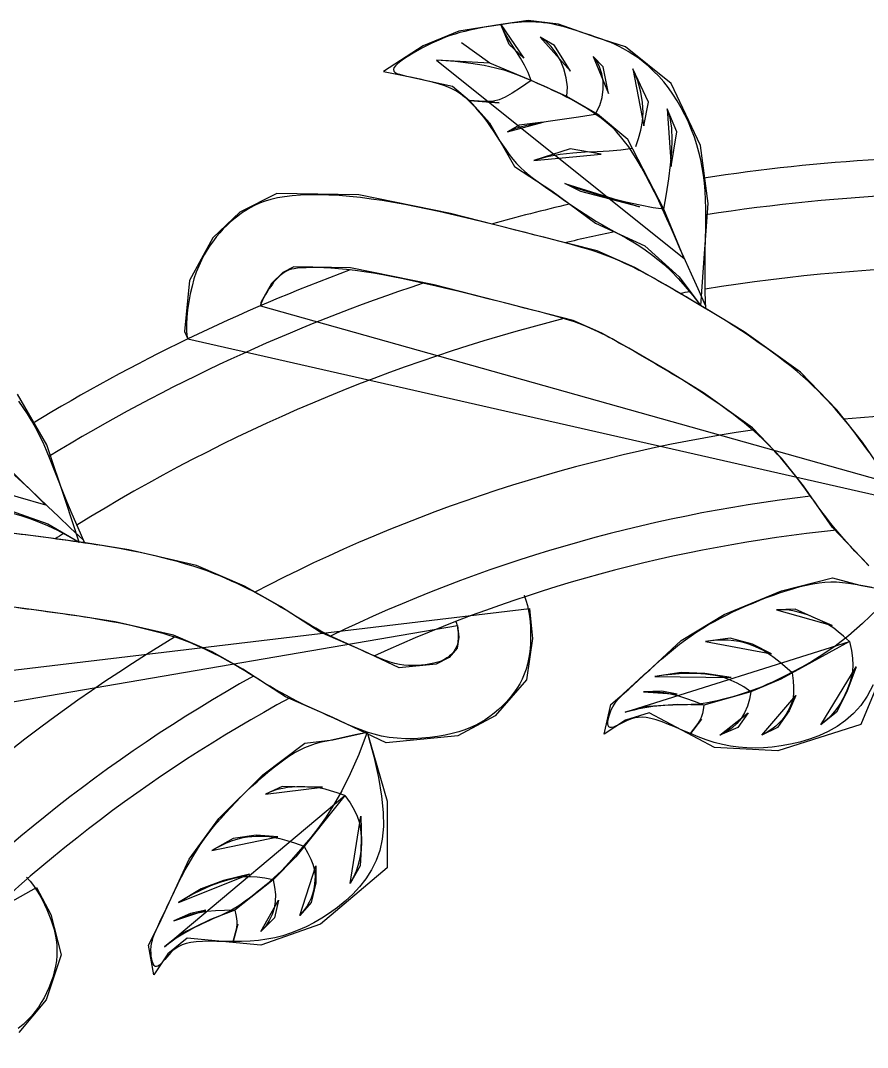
# Model space of a CAD drawing. Header units: metres. Extents: x -2293 to -1333, y 0 to 2180.
# Drawn here: x -1870 to -1819.1, y 1733.1 to 1794.8 of the extents above; entities that cross this region are included whole.
import ezdxf

# ---------------------------------------------------------------- set-up
doc = ezdxf.new("R2010")
doc.units = ezdxf.units.M
doc.layers.add('3', color=3, linetype='Continuous')

msp = doc.modelspace()

# ---------------------------------------------------------------- linework, layer by layer
at = {"layer": '3'}
for points in [[(-1828.86, 1777.5), (-1828.86, 1777.5), (-1828.89, 1778.49), (-1828.9, 1779.4), (-1828.9, 1780.23), (-1828.89, 1780.99), (-1828.88, 1781.69), (-1828.86, 1782.34), (-1828.85, 1782.94), (-1828.85, 1783.51), (-1828.87, 1784.05), (-1828.89, 1784.56), (-1828.93, 1785.06), (-1828.99, 1785.53), (-1829.07, 1785.99), (-1829.16, 1786.45), (-1829.27, 1786.9), (-1829.4, 1787.35), (-1829.54, 1787.8), (-1829.71, 1788.25), (-1829.9, 1788.7), (-1830.11, 1789.14), (-1830.33, 1789.57), (-1830.57, 1789.99), (-1830.83, 1790.39), (-1831.1, 1790.77), (-1831.39, 1791.13), (-1831.69, 1791.46), (-1832, 1791.77), (-1832.31, 1792.06), (-1832.63, 1792.32), (-1832.93, 1792.56), (-1833.24, 1792.77), (-1833.52, 1792.96), (-1833.8, 1793.12), (-1834.06, 1793.26), (-1834.31, 1793.38), (-1834.56, 1793.49), (-1834.8, 1793.58), (-1835.04, 1793.67), (-1835.28, 1793.76), (-1835.53, 1793.84), (-1835.79, 1793.93), (-1836.05, 1794.01), (-1836.31, 1794.1), (-1836.58, 1794.19), (-1836.85, 1794.28), (-1837.12, 1794.36), (-1837.38, 1794.43), (-1837.64, 1794.5), (-1837.9, 1794.56), (-1838.14, 1794.61), (-1838.38, 1794.65), (-1838.62, 1794.68), (-1838.85, 1794.71), (-1839.07, 1794.72), (-1839.29, 1794.73), (-1839.51, 1794.73), (-1839.73, 1794.73), (-1839.94, 1794.72), (-1840.15, 1794.7), (-1840.37, 1794.68), (-1840.6, 1794.65), (-1840.83, 1794.62), (-1841.07, 1794.58), (-1841.33, 1794.54), (-1841.59, 1794.5), (-1841.87, 1794.45), (-1842.16, 1794.41), (-1842.45, 1794.35), (-1842.75, 1794.3), (-1843.05, 1794.23), (-1843.35, 1794.16), (-1843.64, 1794.09), (-1843.93, 1794), (-1844.22, 1793.91), (-1844.5, 1793.81), (-1844.77, 1793.7), (-1845.05, 1793.58), (-1845.33, 1793.46), (-1845.6, 1793.32), (-1845.88, 1793.18), (-1846.17, 1793.02), (-1846.45, 1792.86), (-1846.71, 1792.69), (-1846.96, 1792.53), (-1847.18, 1792.37), (-1847.37, 1792.22), (-1847.51, 1792.08), (-1847.6, 1791.96), (-1847.63, 1791.86), (-1847.61, 1791.77), (-1847.54, 1791.7), (-1847.42, 1791.63), (-1847.26, 1791.58), (-1847.07, 1791.52), (-1846.85, 1791.47), (-1846.6, 1791.42), (-1846.33, 1791.36), (-1846.05, 1791.3), (-1845.75, 1791.23), (-1845.46, 1791.16), (-1845.17, 1791.08), (-1844.88, 1791), (-1844.62, 1790.92), (-1844.37, 1790.83), (-1844.15, 1790.73), (-1843.95, 1790.63), (-1843.77, 1790.53), (-1843.61, 1790.42), (-1843.46, 1790.3), (-1843.31, 1790.18), (-1843.17, 1790.05), (-1843.04, 1789.92), (-1842.9, 1789.78), (-1842.75, 1789.62), (-1842.61, 1789.46), (-1842.46, 1789.29), (-1842.3, 1789.1), (-1842.14, 1788.9), (-1841.98, 1788.68), (-1841.81, 1788.44), (-1841.64, 1788.19), (-1841.46, 1787.91), (-1841.28, 1787.63), (-1841.08, 1787.34), (-1840.88, 1787.06), (-1840.68, 1786.77), (-1840.46, 1786.49), (-1840.23, 1786.23), (-1839.99, 1785.98), (-1839.74, 1785.75), (-1839.48, 1785.53), (-1839.21, 1785.32), (-1838.93, 1785.12), (-1838.64, 1784.91), (-1838.35, 1784.71), (-1838.05, 1784.5), (-1837.74, 1784.28), (-1837.43, 1784.06), (-1837.11, 1783.84), (-1836.78, 1783.61), (-1836.45, 1783.39), (-1836.11, 1783.17), (-1835.77, 1782.95), (-1835.43, 1782.74), (-1835.07, 1782.53), (-1834.72, 1782.34), (-1834.36, 1782.14), (-1833.99, 1781.94), (-1833.62, 1781.73), (-1833.25, 1781.52), (-1832.88, 1781.29), (-1832.5, 1781.04), (-1832.12, 1780.76), (-1831.74, 1780.46), (-1831.34, 1780.13), (-1830.94, 1779.75), (-1830.52, 1779.32), (-1830.09, 1778.84), (-1829.63, 1778.3), (-1829.16, 1777.68), (-1828.97, 1780.26), (-1828.71, 1783.82), (-1829.18, 1787.31), (-1830.93, 1791.02), (-1833.69, 1793.23), (-1835.44, 1793.8), (-1837.72, 1794.59), (-1839.54, 1794.81), (-1841.17, 1794.57), (-1843.71, 1794.17), (-1845.84, 1793.29), (-1848.23, 1791.75), (-1846.82, 1791.47), (-1844.08, 1790.87), (-1843.07, 1790), (-1841.86, 1788.66), (-1840.35, 1786.04), (-1838.12, 1784.58), (-1835.48, 1782.64), (-1832.53, 1781.27), (-1830.46, 1779.42), (-1829.16, 1777.68)], [(-1839.35, 1791.21), (-1839.35, 1791.21), (-1839.54, 1791.69), (-1839.75, 1792.13), (-1839.99, 1792.54), (-1840.24, 1792.94), (-1840.5, 1793.33), (-1840.74, 1793.72), (-1840.97, 1794.13), (-1841.17, 1794.57), (-1839.79, 1792.54), (-1840.68, 1793.37), (-1841.17, 1794.57)], [(-1841.83, 1792.24), (-1843.54, 1793.48)], [(-1837.22, 1790.25), (-1837.22, 1790.25), (-1837.18, 1790.82), (-1837.25, 1791.37), (-1837.39, 1791.91), (-1837.6, 1792.41), (-1837.86, 1792.86), (-1838.16, 1793.26), (-1838.48, 1793.58), (-1838.81, 1793.82), (-1836.98, 1791.76), (-1837.95, 1793.31), (-1838.81, 1793.82)], [(-1835.46, 1789.25), (-1835.46, 1789.25), (-1835.22, 1789.71), (-1835.08, 1790.19), (-1835.02, 1790.68), (-1835.03, 1791.16), (-1835.11, 1791.61), (-1835.24, 1792.02), (-1835.41, 1792.37), (-1835.62, 1792.65), (-1834.7, 1790.43), (-1835.03, 1792.03), (-1835.62, 1792.65)], [(-1828.87, 1777.69), (-1828.87, 1777.69), (-1829.32, 1778.69), (-1829.72, 1779.58), (-1830.07, 1780.37), (-1830.39, 1781.08), (-1830.67, 1781.73), (-1830.94, 1782.33), (-1831.19, 1782.89), (-1831.44, 1783.43), (-1831.69, 1783.97), (-1831.95, 1784.5), (-1832.21, 1785.01), (-1832.47, 1785.51), (-1832.73, 1785.98), (-1832.98, 1786.43), (-1833.24, 1786.84), (-1833.49, 1787.22), (-1833.74, 1787.55), (-1833.98, 1787.85), (-1834.22, 1788.12), (-1834.45, 1788.36), (-1834.69, 1788.57), (-1834.92, 1788.76), (-1835.15, 1788.94), (-1835.38, 1789.11), (-1835.61, 1789.27), (-1835.84, 1789.42), (-1836.07, 1789.56), (-1836.3, 1789.71), (-1836.54, 1789.84), (-1836.78, 1789.98), (-1837.02, 1790.11), (-1837.27, 1790.23), (-1837.52, 1790.36), (-1837.78, 1790.49), (-1838.05, 1790.61), (-1838.32, 1790.74), (-1838.62, 1790.88), (-1838.93, 1791.01), (-1839.26, 1791.16), (-1839.62, 1791.31), (-1840, 1791.47), (-1840.42, 1791.63), (-1840.92, 1791.8), (-1841.49, 1791.95), (-1842.17, 1792.1), (-1842.98, 1792.23), (-1843.93, 1792.34), (-1845.05, 1792.42), (-1830.16, 1780.52), (-1831.38, 1783.47), (-1833.55, 1787.66), (-1835.37, 1789.18), (-1837.22, 1790.25), (-1839.35, 1791.21), (-1841.83, 1792.24), (-1845.05, 1792.42)], [(-1833.06, 1787.25), (-1833.06, 1787.25), (-1832.9, 1787.73), (-1832.76, 1788.22), (-1832.67, 1788.74), (-1832.63, 1789.29), (-1832.66, 1789.88), (-1832.76, 1790.51), (-1832.95, 1791.18), (-1833.25, 1791.9), (-1832.59, 1788.49), (-1832.31, 1789.91), (-1833.25, 1791.9)], [(-1839.35, 1791.21), (-1839.35, 1791.21), (-1839.99, 1790.77), (-1840.5, 1790.44), (-1840.91, 1790.2), (-1841.27, 1790.05), (-1841.62, 1789.97), (-1842.01, 1789.94), (-1842.48, 1789.96), (-1843.07, 1790), (-1841.28, 1789.87), (-1843.07, 1790)], [(-1831.38, 1783.47), (-1831.38, 1783.47), (-1831.22, 1784.41), (-1831.08, 1785.31), (-1830.97, 1786.15), (-1830.89, 1786.94), (-1830.87, 1787.67), (-1830.9, 1788.34), (-1831, 1788.96), (-1831.18, 1789.51), (-1830.93, 1786.04), (-1830.6, 1788.13), (-1831.18, 1789.51)], [(-1835.37, 1789.18), (-1835.37, 1789.18), (-1836.51, 1789.01), (-1837.49, 1788.87), (-1838.33, 1788.74), (-1839.04, 1788.62), (-1839.62, 1788.51), (-1840.1, 1788.39), (-1840.48, 1788.27), (-1840.78, 1788.13), (-1838.63, 1788.7), (-1840.08, 1788.53), (-1840.78, 1788.13)], [(-1833.27, 1787.12), (-1833.27, 1787.12), (-1833.97, 1787.02), (-1834.67, 1786.97), (-1835.39, 1786.93), (-1836.11, 1786.9), (-1836.85, 1786.85), (-1837.61, 1786.76), (-1838.39, 1786.62), (-1839.2, 1786.4), (-1835.14, 1786.79), (-1837, 1787.1), (-1839.2, 1786.4)], [(-1831.38, 1783.47), (-1831.38, 1783.47), (-1832.02, 1783.56), (-1832.8, 1783.71), (-1833.66, 1783.9), (-1834.55, 1784.12), (-1835.41, 1784.36), (-1836.2, 1784.6), (-1836.86, 1784.82), (-1837.33, 1785.02), (-1832.85, 1783.62), (-1836.37, 1784.55), (-1837.33, 1785.02)], [(-1817.83, 1767.14), (-1819.44, 1769.49), (-1820.98, 1771.43), (-1823.17, 1773.69), (-1826.56, 1776.12), (-1828.83, 1777.49), (-1831.28, 1778.93), (-1833.12, 1779.98), (-1835.38, 1780.97), (-1838.79, 1781.84), (-1844.2, 1783.21), (-1849.72, 1784.35), (-1854.64, 1784.43), (-1856.86, 1783.29), (-1858.48, 1781.75), (-1859.9, 1779.2), (-1860.2, 1776.13), (-1859.99, 1775.69)], [(-1819.03, 1768.88), (-1819.23, 1769.15), (-1819.43, 1769.42), (-1819.63, 1769.69), (-1819.82, 1769.95), (-1820.02, 1770.2), (-1820.22, 1770.46), (-1820.43, 1770.71), (-1820.64, 1770.97), (-1820.86, 1771.22), (-1821.09, 1771.48), (-1821.33, 1771.75), (-1821.58, 1772.02), (-1821.84, 1772.29), (-1822.11, 1772.57), (-1822.4, 1772.85), (-1822.71, 1773.14), (-1823.03, 1773.43), (-1823.37, 1773.72), (-1823.73, 1774.02), (-1824.1, 1774.31), (-1824.48, 1774.6), (-1824.87, 1774.89), (-1825.25, 1775.17), (-1825.64, 1775.44), (-1826.01, 1775.7), (-1826.38, 1775.95), (-1826.72, 1776.17), (-1827.05, 1776.39), (-1827.37, 1776.59), (-1827.68, 1776.79), (-1827.98, 1776.97), (-1828.27, 1777.15), (-1828.57, 1777.33), (-1828.86, 1777.5), (-1829.16, 1777.68), (-1829.45, 1777.86), (-1829.75, 1778.03), (-1830.04, 1778.21), (-1830.34, 1778.38), (-1830.62, 1778.54), (-1830.9, 1778.71), (-1831.18, 1778.87), (-1831.44, 1779.02), (-1831.7, 1779.16), (-1831.95, 1779.31), (-1832.2, 1779.45), (-1832.44, 1779.58), (-1832.69, 1779.71), (-1832.94, 1779.84), (-1833.19, 1779.97), (-1833.45, 1780.1), (-1833.72, 1780.22), (-1834, 1780.35), (-1834.29, 1780.47), (-1834.59, 1780.59), (-1834.9, 1780.72), (-1835.23, 1780.83), (-1835.57, 1780.95), (-1835.94, 1781.07), (-1836.32, 1781.18), (-1836.73, 1781.3), (-1837.15, 1781.41), (-1837.61, 1781.53), (-1838.08, 1781.66), (-1838.59, 1781.79), (-1839.13, 1781.92), (-1839.69, 1782.07), (-1840.29, 1782.22), (-1840.9, 1782.37), (-1841.54, 1782.53), (-1842.2, 1782.69), (-1842.86, 1782.86), (-1843.54, 1783.02), (-1844.22, 1783.18), (-1844.9, 1783.33), (-1845.59, 1783.48), (-1846.27, 1783.62), (-1846.95, 1783.76), (-1847.63, 1783.88), (-1848.3, 1783.99), (-1848.97, 1784.09), (-1849.62, 1784.18), (-1850.27, 1784.24), (-1850.9, 1784.3), (-1851.52, 1784.33), (-1852.11, 1784.35), (-1852.68, 1784.34), (-1853.22, 1784.33), (-1853.72, 1784.29), (-1854.19, 1784.23), (-1854.61, 1784.16), (-1855, 1784.06), (-1855.35, 1783.95), (-1855.68, 1783.83), (-1855.98, 1783.69), (-1856.25, 1783.55), (-1856.51, 1783.39), (-1856.76, 1783.23), (-1856.99, 1783.06), (-1857.22, 1782.88), (-1857.44, 1782.69), (-1857.65, 1782.49), (-1857.86, 1782.29), (-1858.06, 1782.06), (-1858.26, 1781.83), (-1858.45, 1781.58), (-1858.64, 1781.32), (-1858.82, 1781.04), (-1859, 1780.74), (-1859.17, 1780.41), (-1859.33, 1780.06), (-1859.48, 1779.69), (-1859.62, 1779.29), (-1859.74, 1778.86), (-1859.85, 1778.4), (-1859.94, 1777.92), (-1860.01, 1777.44), (-1860.06, 1776.99), (-1860.08, 1776.57), (-1860.08, 1776.2), (-1860.05, 1775.9), (-1859.99, 1775.69), (-1810.06, 1764.35)], [(-1819.1, 1762.12), (-1821.25, 1764.35), (-1822.98, 1766.87), (-1824.3, 1768.53), (-1826.05, 1770.35), (-1828.99, 1772.44), (-1831.08, 1773.72), (-1833.48, 1775.12), (-1835.1, 1776.04), (-1836.82, 1776.8), (-1839.88, 1777.58), (-1845.19, 1778.93), (-1850.21, 1779.96), (-1853.61, 1780.02), (-1854.29, 1779.67), (-1854.97, 1779.02), (-1855.61, 1777.87), (-1855.63, 1777.68)], [(-1819.06, 1762.05), (-1819.34, 1762.35), (-1819.62, 1762.65), (-1819.89, 1762.94), (-1820.16, 1763.23), (-1820.42, 1763.52), (-1820.68, 1763.81), (-1820.93, 1764.1), (-1821.18, 1764.4), (-1821.42, 1764.7), (-1821.65, 1765), (-1821.88, 1765.3), (-1822.1, 1765.6), (-1822.31, 1765.89), (-1822.52, 1766.18), (-1822.72, 1766.46), (-1822.91, 1766.73), (-1823.1, 1766.98), (-1823.28, 1767.23), (-1823.46, 1767.46), (-1823.64, 1767.69), (-1823.82, 1767.91), (-1824, 1768.12), (-1824.18, 1768.34), (-1824.37, 1768.56), (-1824.57, 1768.77), (-1824.77, 1769), (-1824.98, 1769.22), (-1825.21, 1769.45), (-1825.45, 1769.68), (-1825.7, 1769.91), (-1825.96, 1770.15), (-1826.25, 1770.39), (-1826.55, 1770.64), (-1826.87, 1770.89), (-1827.19, 1771.14), (-1827.53, 1771.38), (-1827.86, 1771.63), (-1828.2, 1771.86), (-1828.53, 1772.09), (-1828.85, 1772.31), (-1829.16, 1772.51), (-1829.45, 1772.7), (-1829.74, 1772.89), (-1830.02, 1773.07), (-1830.3, 1773.24), (-1830.58, 1773.4), (-1830.85, 1773.57), (-1831.13, 1773.74), (-1831.42, 1773.91), (-1831.7, 1774.07), (-1831.99, 1774.24), (-1832.27, 1774.41), (-1832.55, 1774.57), (-1832.83, 1774.73), (-1833.09, 1774.89), (-1833.35, 1775.04), (-1833.6, 1775.18), (-1833.83, 1775.32), (-1834.06, 1775.44), (-1834.28, 1775.57), (-1834.49, 1775.69), (-1834.7, 1775.8), (-1834.91, 1775.91), (-1835.12, 1776.02), (-1835.33, 1776.12), (-1835.54, 1776.22), (-1835.76, 1776.32), (-1835.99, 1776.42), (-1836.23, 1776.51), (-1836.49, 1776.61), (-1836.75, 1776.71), (-1837.04, 1776.8), (-1837.35, 1776.9), (-1837.68, 1777), (-1838.04, 1777.1), (-1838.42, 1777.2), (-1838.84, 1777.31), (-1839.28, 1777.42), (-1839.75, 1777.54), (-1840.25, 1777.67), (-1840.79, 1777.81), (-1841.36, 1777.95), (-1841.96, 1778.1), (-1842.57, 1778.26), (-1843.21, 1778.41), (-1843.85, 1778.57), (-1844.49, 1778.72), (-1845.14, 1778.87), (-1845.78, 1779.02), (-1846.42, 1779.16), (-1847.04, 1779.29), (-1847.66, 1779.42), (-1848.26, 1779.53), (-1848.84, 1779.63), (-1849.4, 1779.72), (-1849.94, 1779.8), (-1850.45, 1779.86), (-1850.94, 1779.9), (-1851.39, 1779.94), (-1851.82, 1779.96), (-1852.21, 1779.97), (-1852.56, 1779.97), (-1852.88, 1779.96), (-1853.15, 1779.95), (-1853.39, 1779.93), (-1853.59, 1779.9), (-1853.75, 1779.87), (-1853.89, 1779.83), (-1854.01, 1779.78), (-1854.11, 1779.73), (-1854.2, 1779.68), (-1854.29, 1779.62), (-1854.37, 1779.55), (-1854.46, 1779.48), (-1854.54, 1779.4), (-1854.63, 1779.32), (-1854.72, 1779.22), (-1854.82, 1779.11), (-1854.91, 1778.98), (-1855.01, 1778.84), (-1855.12, 1778.69), (-1855.22, 1778.52), (-1855.32, 1778.35), (-1855.42, 1778.18), (-1855.5, 1778.02), (-1855.56, 1777.88), (-1855.61, 1777.77), (-1855.63, 1777.68), (-1805.67, 1763.64)], [(-1870.45, 1765.19), (-1869.97, 1765.06), (-1869.48, 1764.9), (-1868.97, 1764.7), (-1868.42, 1764.47), (-1867.83, 1764.19), (-1867.2, 1763.86), (-1866.52, 1763.47), (-1867.33, 1765.92), (-1868.47, 1769.32), (-1870.23, 1772.36)], [(-1866.18, 1763.42), (-1866.18, 1763.42), (-1866.59, 1764.33), (-1866.95, 1765.16), (-1867.26, 1765.92), (-1867.55, 1766.63), (-1867.8, 1767.28), (-1868.04, 1767.89), (-1868.26, 1768.45), (-1868.48, 1768.98), (-1868.69, 1769.47), (-1868.92, 1769.93), (-1869.14, 1770.37), (-1869.38, 1770.79), (-1869.62, 1771.19), (-1869.88, 1771.57), (-1870.15, 1771.95)], [(-1886.85, 1771.01), (-1868.54, 1765.71), (-1870.8, 1767.97)], [(-1866.26, 1763.59), (-1866.26, 1763.59), (-1867.06, 1764.34), (-1867.77, 1765.01), (-1868.4, 1765.61), (-1868.96, 1766.15), (-1869.47, 1766.64), (-1869.95, 1767.09), (-1870.4, 1767.51)], [(-1871.01, 1765.5), (-1868.4, 1764.58), (-1866.52, 1763.47)], [(-1894.25, 1749.83), (-1843.78, 1758.47), (-1843.71, 1757.78), (-1843.81, 1757.11), (-1844.29, 1756.55), (-1845.06, 1756.15), (-1847.28, 1755.93), (-1849.46, 1756.95), (-1852.03, 1758.07), (-1854.42, 1759.62), (-1856.58, 1760.83), (-1859.47, 1762.08), (-1863.53, 1763.02), (-1866.15, 1763.43), (-1868.96, 1763.81), (-1871.07, 1764.08)], [(-1843.88, 1758.72), (-1843.88, 1758.72), (-1843.84, 1758.62), (-1843.82, 1758.51), (-1843.79, 1758.41), (-1843.78, 1758.29), (-1843.76, 1758.18), (-1843.75, 1758.06), (-1843.75, 1757.95), (-1843.75, 1757.84), (-1843.75, 1757.74), (-1843.75, 1757.64), (-1843.76, 1757.54), (-1843.77, 1757.45), (-1843.79, 1757.37), (-1843.81, 1757.28), (-1843.84, 1757.2), (-1843.88, 1757.13), (-1843.92, 1757.05), (-1843.96, 1756.98), (-1844.01, 1756.9), (-1844.07, 1756.83), (-1844.13, 1756.76), (-1844.19, 1756.7), (-1844.27, 1756.64), (-1844.34, 1756.57), (-1844.42, 1756.52), (-1844.51, 1756.46), (-1844.61, 1756.41), (-1844.71, 1756.35), (-1844.83, 1756.31), (-1844.97, 1756.26), (-1845.13, 1756.22), (-1845.3, 1756.18), (-1845.5, 1756.14), (-1845.72, 1756.11), (-1845.95, 1756.08), (-1846.2, 1756.07), (-1846.46, 1756.06), (-1846.73, 1756.07), (-1847, 1756.09), (-1847.27, 1756.13), (-1847.55, 1756.19), (-1847.82, 1756.27), (-1848.1, 1756.36), (-1848.38, 1756.47), (-1848.66, 1756.58), (-1848.94, 1756.7), (-1849.23, 1756.83), (-1849.52, 1756.97), (-1849.82, 1757.1), (-1850.13, 1757.24), (-1850.44, 1757.38), (-1850.75, 1757.52), (-1851.06, 1757.67), (-1851.37, 1757.82), (-1851.68, 1757.98), (-1852, 1758.14), (-1852.3, 1758.31), (-1852.61, 1758.49), (-1852.91, 1758.67), (-1853.21, 1758.85), (-1853.51, 1759.03), (-1853.8, 1759.21), (-1854.09, 1759.39), (-1854.38, 1759.56), (-1854.66, 1759.73), (-1854.94, 1759.9), (-1855.23, 1760.06), (-1855.51, 1760.22), (-1855.8, 1760.37), (-1856.09, 1760.53), (-1856.39, 1760.68), (-1856.7, 1760.84), (-1857.02, 1760.99), (-1857.36, 1761.14), (-1857.7, 1761.3), (-1858.06, 1761.45), (-1858.44, 1761.6), (-1858.83, 1761.75), (-1859.24, 1761.89), (-1859.66, 1762.03), (-1860.11, 1762.16), (-1860.56, 1762.29), (-1861.03, 1762.42), (-1861.49, 1762.54), (-1861.96, 1762.65), (-1862.42, 1762.75), (-1862.86, 1762.85), (-1863.29, 1762.93), (-1863.7, 1763.01), (-1864.09, 1763.09), (-1864.46, 1763.15), (-1864.82, 1763.21), (-1865.16, 1763.27), (-1865.51, 1763.32), (-1865.85, 1763.37), (-1866.18, 1763.42), (-1866.52, 1763.47), (-1866.87, 1763.52), (-1867.21, 1763.57), (-1867.55, 1763.62), (-1867.88, 1763.66), (-1868.21, 1763.71), (-1868.53, 1763.75), (-1868.85, 1763.79), (-1869.15, 1763.83), (-1869.44, 1763.87), (-1869.73, 1763.91), (-1870.01, 1763.94), (-1870.29, 1763.97)], [(-1818, 1756.23), (-1819.53, 1752.52), (-1824.53, 1750.94), (-1828.33, 1751.14), (-1832.26, 1753.23), (-1833.69, 1752.79), (-1834.96, 1751.95), (-1834.56, 1753.72), (-1833.49, 1754.65), (-1830.34, 1757.57), (-1827.76, 1759.13), (-1824.31, 1760.55), (-1821.24, 1761.34), (-1819.6, 1760.89), (-1817.53, 1760.52)], [(-1818.79, 1754.9), (-1819.15, 1754.23), (-1819.54, 1753.67), (-1819.98, 1753.19), (-1820.46, 1752.77), (-1820.97, 1752.41), (-1821.5, 1752.11), (-1822.06, 1751.85), (-1822.63, 1751.64), (-1823.2, 1751.47), (-1823.77, 1751.34), (-1824.33, 1751.24), (-1824.87, 1751.16), (-1825.39, 1751.12), (-1825.9, 1751.1), (-1826.4, 1751.12), (-1826.9, 1751.16), (-1827.38, 1751.23), (-1827.86, 1751.33), (-1828.35, 1751.45), (-1828.83, 1751.61), (-1829.31, 1751.79), (-1829.78, 1751.98), (-1830.24, 1752.17), (-1830.68, 1752.36), (-1831.1, 1752.53), (-1831.49, 1752.68), (-1831.84, 1752.81), (-1832.16, 1752.89), (-1832.44, 1752.94), (-1832.69, 1752.96), (-1832.92, 1752.95), (-1833.13, 1752.92), (-1833.32, 1752.86), (-1833.49, 1752.8), (-1833.66, 1752.72), (-1833.83, 1752.64), (-1833.99, 1752.56), (-1834.15, 1752.48), (-1834.29, 1752.42), (-1834.41, 1752.37), (-1834.52, 1752.34), (-1834.61, 1752.34), (-1834.68, 1752.38), (-1834.72, 1752.46), (-1834.74, 1752.57), (-1834.74, 1752.71), (-1834.71, 1752.87), (-1834.67, 1753.05), (-1834.61, 1753.23), (-1834.54, 1753.41), (-1834.45, 1753.58), (-1834.35, 1753.74), (-1834.24, 1753.9), (-1834.12, 1754.05), (-1833.97, 1754.21), (-1833.8, 1754.38), (-1833.61, 1754.56), (-1833.39, 1754.76), (-1833.15, 1754.98), (-1832.87, 1755.24), (-1832.56, 1755.52), (-1832.23, 1755.81), (-1831.89, 1756.12), (-1831.53, 1756.44), (-1831.16, 1756.75), (-1830.8, 1757.05), (-1830.44, 1757.34), (-1830.08, 1757.61), (-1829.73, 1757.86), (-1829.39, 1758.1), (-1829.04, 1758.32), (-1828.7, 1758.53), (-1828.34, 1758.72), (-1827.98, 1758.92), (-1827.61, 1759.1), (-1827.23, 1759.29), (-1826.84, 1759.47), (-1826.43, 1759.65), (-1826.02, 1759.82), (-1825.61, 1759.99), (-1825.2, 1760.15), (-1824.78, 1760.3), (-1824.37, 1760.45), (-1823.97, 1760.58), (-1823.57, 1760.7), (-1823.18, 1760.81), (-1822.8, 1760.9), (-1822.42, 1760.98), (-1822.05, 1761.04), (-1821.7, 1761.08), (-1821.35, 1761.1), (-1821, 1761.09), (-1820.65, 1761.06), (-1820.28, 1761.02), (-1819.87, 1760.95), (-1819.41, 1760.87), (-1818.87, 1760.77)], [(-1839.77, 1760.3), (-1839.77, 1760.3), (-1839.67, 1760), (-1839.58, 1759.68), (-1839.51, 1759.36), (-1839.46, 1759.03), (-1839.42, 1758.7), (-1839.4, 1758.37), (-1839.39, 1758.04), (-1839.39, 1757.72), (-1839.4, 1757.39), (-1839.42, 1757.07), (-1839.46, 1756.76), (-1839.51, 1756.45), (-1839.57, 1756.14), (-1839.66, 1755.84), (-1839.77, 1755.54), (-1839.89, 1755.25), (-1840.04, 1754.97), (-1840.22, 1754.68), (-1840.41, 1754.41), (-1840.62, 1754.15), (-1840.84, 1753.89), (-1841.08, 1753.65), (-1841.32, 1753.42), (-1841.58, 1753.2), (-1841.84, 1753), (-1842.11, 1752.81), (-1842.39, 1752.64), (-1842.69, 1752.48), (-1843.01, 1752.34), (-1843.35, 1752.21), (-1843.71, 1752.09), (-1844.11, 1751.98), (-1844.53, 1751.89), (-1844.98, 1751.8), (-1845.45, 1751.74), (-1845.93, 1751.7), (-1846.42, 1751.67), (-1846.91, 1751.67), (-1847.4, 1751.7), (-1847.88, 1751.75), (-1848.34, 1751.83), (-1848.79, 1751.94), (-1849.22, 1752.07), (-1849.64, 1752.22), (-1850.05, 1752.38), (-1850.44, 1752.55), (-1850.83, 1752.72), (-1851.21, 1752.9), (-1851.59, 1753.07), (-1851.96, 1753.24), (-1852.32, 1753.4), (-1852.68, 1753.57), (-1853.04, 1753.73), (-1853.39, 1753.9), (-1853.73, 1754.08), (-1854.07, 1754.26), (-1854.41, 1754.44), (-1854.74, 1754.63), (-1855.06, 1754.82), (-1855.38, 1755.01), (-1855.69, 1755.2), (-1855.99, 1755.39), (-1856.28, 1755.57), (-1856.57, 1755.74), (-1856.84, 1755.91), (-1857.1, 1756.06), (-1857.35, 1756.21), (-1857.6, 1756.35), (-1857.85, 1756.49), (-1858.1, 1756.62), (-1858.36, 1756.75), (-1858.61, 1756.87), (-1858.88, 1757), (-1859.15, 1757.13), (-1859.43, 1757.25), (-1859.73, 1757.38), (-1860.03, 1757.5), (-1860.36, 1757.62), (-1860.7, 1757.74), (-1861.05, 1757.85), (-1861.42, 1757.97), (-1861.81, 1758.08), (-1862.21, 1758.18), (-1862.61, 1758.28), (-1863.01, 1758.38), (-1863.41, 1758.47), (-1863.8, 1758.55), (-1864.18, 1758.63), (-1864.55, 1758.7), (-1864.89, 1758.76), (-1865.23, 1758.82), (-1865.56, 1758.88), (-1865.88, 1758.93), (-1866.2, 1758.98), (-1866.52, 1759.03), (-1866.84, 1759.07), (-1867.17, 1759.12), (-1867.5, 1759.17), (-1867.82, 1759.21), (-1868.15, 1759.26), (-1868.47, 1759.3), (-1868.79, 1759.35), (-1869.09, 1759.39), (-1869.39, 1759.43), (-1869.67, 1759.46), (-1869.94, 1759.5), (-1870.2, 1759.53)], [(-1890.98, 1753.34), (-1839.46, 1759.49), (-1839.28, 1757.68), (-1839.64, 1755.2), (-1841.51, 1753.04), (-1843.77, 1751.85), (-1848.06, 1751.43), (-1851.28, 1752.94), (-1854.12, 1754.19), (-1856.69, 1755.85), (-1858.53, 1756.88), (-1860.85, 1757.89), (-1864.36, 1758.7), (-1866.79, 1759.07), (-1869.54, 1759.45), (-1871.39, 1759.69)], [(-1818.51, 1759.48), (-1819.43, 1758.59), (-1820.29, 1757.85), (-1821.09, 1757.23), (-1821.82, 1756.72), (-1822.48, 1756.31), (-1823.08, 1755.97), (-1823.62, 1755.68), (-1824.08, 1755.44), (-1824.49, 1755.24), (-1824.85, 1755.07), (-1825.18, 1754.92), (-1825.47, 1754.79), (-1825.76, 1754.68), (-1826.03, 1754.58), (-1826.32, 1754.48), (-1826.61, 1754.38), (-1826.92, 1754.29), (-1827.23, 1754.19), (-1827.55, 1754.1), (-1827.87, 1754.02), (-1828.18, 1753.94), (-1828.48, 1753.88), (-1828.76, 1753.82), (-1829.02, 1753.78), (-1829.27, 1753.75), (-1829.51, 1753.73), (-1829.74, 1753.72), (-1829.96, 1753.71), (-1830.17, 1753.7), (-1830.39, 1753.7), (-1830.62, 1753.7), (-1830.84, 1753.69), (-1831.08, 1753.68), (-1831.32, 1753.66), (-1831.56, 1753.65), (-1831.8, 1753.62), (-1832.05, 1753.6), (-1832.29, 1753.56), (-1832.52, 1753.53), (-1832.75, 1753.48), (-1832.97, 1753.44), (-1833.17, 1753.39), (-1833.35, 1753.35), (-1833.5, 1753.31), (-1833.61, 1753.28), (-1833.69, 1753.26), (-1833.71, 1753.26), (-1820.23, 1757.51), (-1824.35, 1755.24), (-1826.15, 1754.49), (-1828.97, 1753.68), (-1830.54, 1753.73), (-1832.58, 1753.58), (-1833.71, 1753.26), (-1833.71, 1753.26)], [(-1820.23, 1757.51), (-1820.23, 1757.51), (-1820.59, 1757.84), (-1820.9, 1758.1), (-1821.17, 1758.31), (-1821.42, 1758.48), (-1821.63, 1758.61), (-1821.84, 1758.72), (-1822.04, 1758.81), (-1822.24, 1758.9), (-1822.46, 1759), (-1822.69, 1759.09), (-1822.94, 1759.18), (-1823.22, 1759.26), (-1823.52, 1759.34), (-1823.84, 1759.39), (-1824.2, 1759.42), (-1824.6, 1759.42), (-1821.26, 1758.48), (-1822.11, 1758.83), (-1823.49, 1759.46), (-1824.6, 1759.42)], [(-1823.66, 1755.62), (-1823.66, 1755.62), (-1824.1, 1756.01), (-1824.48, 1756.33), (-1824.82, 1756.59), (-1825.12, 1756.79), (-1825.39, 1756.96), (-1825.64, 1757.09), (-1825.87, 1757.19), (-1826.11, 1757.28), (-1826.34, 1757.37), (-1826.59, 1757.44), (-1826.87, 1757.51), (-1827.17, 1757.55), (-1827.51, 1757.58), (-1827.91, 1757.59), (-1828.35, 1757.56), (-1828.87, 1757.51), (-1824.91, 1756.76), (-1826.06, 1757.34), (-1827.4, 1757.7), (-1828.87, 1757.51)], [(-1820.23, 1757.51), (-1820.23, 1757.51), (-1820.1, 1756.97), (-1820.04, 1756.5), (-1820.02, 1756.09), (-1820.04, 1755.72), (-1820.1, 1755.39), (-1820.18, 1755.1), (-1820.28, 1754.82), (-1820.39, 1754.56), (-1820.51, 1754.31), (-1820.63, 1754.06), (-1820.76, 1753.81), (-1820.92, 1753.56), (-1821.12, 1753.31), (-1821.35, 1753.05), (-1821.62, 1752.78), (-1821.95, 1752.51), (-1819.81, 1755.99), (-1820.38, 1754.49), (-1821, 1753.26), (-1821.95, 1752.51)], [(-1826.15, 1754.49), (-1826.15, 1754.49), (-1826.57, 1754.78), (-1826.97, 1755), (-1827.34, 1755.17), (-1827.68, 1755.3), (-1828, 1755.4), (-1828.3, 1755.46), (-1828.59, 1755.51), (-1828.88, 1755.54), (-1829.16, 1755.56), (-1829.45, 1755.58), (-1829.76, 1755.59), (-1830.09, 1755.59), (-1830.46, 1755.57), (-1830.89, 1755.53), (-1831.37, 1755.48), (-1831.93, 1755.4), (-1827.34, 1755.34), (-1828.92, 1755.59), (-1830.34, 1755.64), (-1831.93, 1755.4)], [(-1823.66, 1755.62), (-1823.66, 1755.62), (-1823.6, 1755.15), (-1823.58, 1754.76), (-1823.58, 1754.43), (-1823.61, 1754.15), (-1823.66, 1753.91), (-1823.74, 1753.7), (-1823.82, 1753.51), (-1823.92, 1753.33), (-1824.03, 1753.14), (-1824.15, 1752.96), (-1824.29, 1752.78), (-1824.46, 1752.6), (-1824.65, 1752.42), (-1824.89, 1752.24), (-1825.16, 1752.06), (-1825.49, 1751.89), (-1823.45, 1754.27), (-1823.84, 1753.34), (-1824.55, 1752.35), (-1825.49, 1751.89)], [(-1828.97, 1753.68), (-1828.97, 1753.68), (-1829.54, 1753.9), (-1830.06, 1754.09), (-1830.53, 1754.24), (-1830.98, 1754.35), (-1831.39, 1754.42), (-1831.8, 1754.47), (-1832.2, 1754.49), (-1832.61, 1754.49), (-1830.58, 1754.34), (-1831.5, 1754.52), (-1832.61, 1754.49)], [(-1826.15, 1754.49), (-1826.15, 1754.49), (-1826.23, 1754.04), (-1826.36, 1753.62), (-1826.53, 1753.23), (-1826.74, 1752.89), (-1827, 1752.58), (-1827.3, 1752.31), (-1827.64, 1752.08), (-1828.02, 1751.89), (-1826.32, 1753.23), (-1826.94, 1752.34), (-1828.02, 1751.89)], [(-1828.97, 1753.68), (-1828.97, 1753.68), (-1829.02, 1753.4), (-1829.06, 1753.18), (-1829.11, 1753), (-1829.18, 1752.84), (-1829.27, 1752.68), (-1829.39, 1752.49), (-1829.56, 1752.26), (-1829.78, 1751.98), (-1829.11, 1752.84), (-1829.78, 1751.98)], [(-1849.22, 1752.07), (-1849.22, 1752.07), (-1848.82, 1750.61), (-1848.53, 1749.34), (-1848.34, 1748.22), (-1848.24, 1747.24), (-1848.23, 1746.39), (-1848.31, 1745.64), (-1848.45, 1744.96), (-1848.67, 1744.35), (-1848.95, 1743.79), (-1849.29, 1743.26), (-1849.67, 1742.77), (-1850.08, 1742.33), (-1850.53, 1741.91), (-1850.99, 1741.54), (-1851.47, 1741.2), (-1851.94, 1740.89), (-1852.42, 1740.62), (-1852.88, 1740.37), (-1853.35, 1740.16), (-1853.82, 1739.98), (-1854.29, 1739.83), (-1854.76, 1739.71), (-1855.25, 1739.62), (-1855.74, 1739.55), (-1856.25, 1739.51), (-1856.76, 1739.49), (-1857.27, 1739.49), (-1857.77, 1739.49), (-1858.24, 1739.49), (-1858.7, 1739.5), (-1859.11, 1739.49), (-1859.49, 1739.46), (-1859.81, 1739.42), (-1860.09, 1739.36), (-1860.33, 1739.28), (-1860.54, 1739.18), (-1860.71, 1739.07), (-1860.87, 1738.96), (-1861.01, 1738.83), (-1861.14, 1738.69), (-1861.26, 1738.55), (-1861.38, 1738.41), (-1861.49, 1738.28), (-1861.6, 1738.17), (-1861.69, 1738.07), (-1861.79, 1738.01), (-1861.87, 1737.98), (-1861.95, 1737.99), (-1862.02, 1738.04), (-1862.08, 1738.14), (-1862.12, 1738.27), (-1862.16, 1738.43), (-1862.19, 1738.6), (-1862.2, 1738.79), (-1862.21, 1738.99), (-1862.19, 1739.18), (-1862.17, 1739.37), (-1862.12, 1739.56), (-1862.07, 1739.75), (-1861.99, 1739.95), (-1861.9, 1740.16), (-1861.79, 1740.4), (-1861.67, 1740.67), (-1861.53, 1740.98), (-1861.36, 1741.32), (-1861.19, 1741.69), (-1861, 1742.09), (-1860.8, 1742.51), (-1860.59, 1742.94), (-1860.37, 1743.37), (-1860.15, 1743.79), (-1859.92, 1744.19), (-1859.7, 1744.58), (-1859.47, 1744.94), (-1859.24, 1745.29), (-1859.01, 1745.63), (-1858.77, 1745.95), (-1858.52, 1746.27), (-1858.26, 1746.59), (-1857.99, 1746.9), (-1857.71, 1747.22), (-1857.41, 1747.54), (-1857.11, 1747.86), (-1856.8, 1748.17), (-1856.48, 1748.49), (-1856.16, 1748.79), (-1855.83, 1749.09), (-1855.51, 1749.38), (-1855.19, 1749.66), (-1854.87, 1749.92), (-1854.55, 1750.17), (-1854.23, 1750.41), (-1853.91, 1750.62), (-1853.59, 1750.82), (-1853.28, 1750.99), (-1852.96, 1751.14), (-1852.64, 1751.27), (-1852.31, 1751.38), (-1851.95, 1751.48), (-1851.54, 1751.57), (-1851.08, 1751.67), (-1850.55, 1751.79), (-1849.93, 1751.92), (-1849.22, 1752.07), (-1848, 1747.92), (-1848.01, 1743.91), (-1852.01, 1740.54), (-1855.6, 1739.27), (-1860.03, 1739.69), (-1861.19, 1738.74), (-1862.04, 1737.48), (-1862.35, 1739.27), (-1861.72, 1740.54), (-1859.92, 1744.44), (-1858.13, 1746.87), (-1855.49, 1749.5), (-1852.96, 1751.4), (-1851.27, 1751.61), (-1849.22, 1752.07)], [(-1849.22, 1752.07), (-1849.22, 1752.07), (-1849.72, 1750.73), (-1850.24, 1749.56), (-1850.74, 1748.54), (-1851.24, 1747.67), (-1851.72, 1746.92), (-1852.18, 1746.28), (-1852.6, 1745.73), (-1852.99, 1745.27), (-1853.33, 1744.87), (-1853.63, 1744.53), (-1853.89, 1744.23), (-1854.14, 1743.97), (-1854.36, 1743.74), (-1854.58, 1743.53), (-1854.8, 1743.33), (-1855.02, 1743.13), (-1855.26, 1742.92), (-1855.51, 1742.72), (-1855.76, 1742.51), (-1856.02, 1742.3), (-1856.28, 1742.1), (-1856.54, 1741.92), (-1856.79, 1741.74), (-1857.03, 1741.58), (-1857.26, 1741.44), (-1857.47, 1741.32), (-1857.69, 1741.21), (-1857.89, 1741.11), (-1858.09, 1741.02), (-1858.29, 1740.93), (-1858.49, 1740.85), (-1858.69, 1740.76), (-1858.9, 1740.66), (-1859.12, 1740.56), (-1859.33, 1740.46), (-1859.55, 1740.35), (-1859.77, 1740.23), (-1859.98, 1740.11), (-1860.19, 1739.99), (-1860.39, 1739.87), (-1860.59, 1739.74), (-1860.77, 1739.62), (-1860.94, 1739.5), (-1861.09, 1739.39), (-1861.21, 1739.3), (-1861.31, 1739.23), (-1861.37, 1739.18), (-1861.39, 1739.16), (-1850.56, 1748.25), (-1853.49, 1744.58), (-1854.87, 1743.2), (-1857.16, 1741.37), (-1858.63, 1740.82), (-1860.47, 1739.9), (-1861.39, 1739.16), (-1861.39, 1739.16)], [(-1850.56, 1748.25), (-1850.56, 1748.25), (-1851.02, 1748.42), (-1851.41, 1748.54), (-1851.74, 1748.63), (-1852.03, 1748.7), (-1852.28, 1748.73), (-1852.51, 1748.75), (-1852.73, 1748.76), (-1852.95, 1748.77), (-1853.19, 1748.77), (-1853.44, 1748.77), (-1853.71, 1748.76), (-1853.99, 1748.73), (-1854.29, 1748.68), (-1854.62, 1748.61), (-1854.96, 1748.49), (-1855.33, 1748.34), (-1851.89, 1748.76), (-1852.8, 1748.76), (-1854.32, 1748.8), (-1855.33, 1748.34)], [(-1850.56, 1748.25), (-1850.56, 1748.25), (-1850.24, 1747.81), (-1850, 1747.4), (-1849.82, 1747.02), (-1849.7, 1746.67), (-1849.63, 1746.35), (-1849.59, 1746.04), (-1849.58, 1745.75), (-1849.58, 1745.47), (-1849.59, 1745.19), (-1849.6, 1744.91), (-1849.64, 1744.63), (-1849.69, 1744.34), (-1849.77, 1744.03), (-1849.88, 1743.71), (-1850.04, 1743.36), (-1850.24, 1742.98), (-1849.59, 1747.01), (-1849.55, 1745.41), (-1849.64, 1744.03), (-1850.24, 1742.98)], [(-1853, 1745.19), (-1853, 1745.19), (-1853.56, 1745.39), (-1854.03, 1745.54), (-1854.44, 1745.65), (-1854.8, 1745.72), (-1855.11, 1745.77), (-1855.39, 1745.79), (-1855.65, 1745.8), (-1855.9, 1745.8), (-1856.15, 1745.78), (-1856.41, 1745.76), (-1856.69, 1745.71), (-1856.99, 1745.64), (-1857.32, 1745.53), (-1857.68, 1745.39), (-1858.09, 1745.19), (-1858.54, 1744.95), (-1854.59, 1745.77), (-1855.88, 1745.87), (-1857.26, 1745.68), (-1858.54, 1744.95)], [(-1853, 1745.19), (-1853, 1745.19), (-1852.77, 1744.79), (-1852.6, 1744.43), (-1852.48, 1744.13), (-1852.4, 1743.85), (-1852.35, 1743.61), (-1852.34, 1743.39), (-1852.35, 1743.18), (-1852.37, 1742.98), (-1852.4, 1742.77), (-1852.44, 1742.55), (-1852.5, 1742.33), (-1852.58, 1742.1), (-1852.7, 1741.86), (-1852.84, 1741.6), (-1853.03, 1741.33), (-1853.26, 1741.05), (-1852.3, 1744.03), (-1852.3, 1743.02), (-1852.58, 1741.83), (-1853.26, 1741.05)], [(-1869.68, 1743.36), (-1869.68, 1743.36), (-1869.47, 1743.11), (-1869.26, 1742.85), (-1869.08, 1742.58), (-1868.9, 1742.3), (-1868.74, 1742.01), (-1868.6, 1741.72), (-1868.46, 1741.42), (-1868.34, 1741.11), (-1868.22, 1740.81), (-1868.12, 1740.51), (-1868.03, 1740.2), (-1867.96, 1739.9), (-1867.91, 1739.59), (-1867.87, 1739.28), (-1867.86, 1738.96), (-1867.86, 1738.64), (-1867.89, 1738.32), (-1867.94, 1738), (-1868.02, 1737.67), (-1868.11, 1737.35), (-1868.22, 1737.03), (-1868.34, 1736.71), (-1868.48, 1736.4), (-1868.63, 1736.11), (-1868.8, 1735.82), (-1868.97, 1735.54), (-1869.17, 1735.28), (-1869.39, 1735.01), (-1869.62, 1734.76), (-1869.89, 1734.51), (-1870.18, 1734.26)], [(-1854.87, 1743.2), (-1854.87, 1743.2), (-1855.37, 1743.3), (-1855.83, 1743.36), (-1856.23, 1743.38), (-1856.6, 1743.37), (-1856.93, 1743.33), (-1857.23, 1743.27), (-1857.52, 1743.2), (-1857.8, 1743.12), (-1858.07, 1743.04), (-1858.34, 1742.94), (-1858.62, 1742.83), (-1858.93, 1742.7), (-1859.27, 1742.54), (-1859.65, 1742.35), (-1860.08, 1742.11), (-1860.56, 1741.83), (-1856.29, 1743.53), (-1857.85, 1743.16), (-1859.18, 1742.65), (-1860.56, 1741.83)], [(-1914.33, 1717.33), (-1869.08, 1742.73), (-1868.23, 1741.12), (-1867.61, 1738.69), (-1868.51, 1735.98), (-1870.14, 1734.02)], [(-1854.87, 1743.2), (-1854.87, 1743.2), (-1854.78, 1742.75), (-1854.73, 1742.31), (-1854.74, 1741.89), (-1854.81, 1741.49), (-1854.92, 1741.11), (-1855.1, 1740.75), (-1855.32, 1740.4), (-1855.6, 1740.08), (-1854.55, 1741.97), (-1854.78, 1740.91), (-1855.6, 1740.08)], [(-1857.16, 1741.37), (-1857.16, 1741.37), (-1857.78, 1741.36), (-1858.33, 1741.33), (-1858.83, 1741.29), (-1859.28, 1741.22), (-1859.69, 1741.13), (-1860.08, 1741.02), (-1860.46, 1740.88), (-1860.84, 1740.73), (-1858.91, 1741.37), (-1859.83, 1741.18), (-1860.84, 1740.73)], [(-1857.16, 1741.37), (-1857.16, 1741.37), (-1857.1, 1741.09), (-1857.06, 1740.87), (-1857.04, 1740.69), (-1857.04, 1740.51), (-1857.06, 1740.33), (-1857.11, 1740.11), (-1857.17, 1739.84), (-1857.27, 1739.49), (-1856.98, 1740.54), (-1857.27, 1739.49)]]:
    msp.add_lwpolyline(points, dxfattribs=at)
for radius, start, end in [(110, 87.77, 98.81), (107.8, 85.73, 98.93), (110, 103.09, 105.62), (107.8, 101.89, 103.52), (110, 110.27, 121.31), (103.4, 81.64, 99.33), (107.8, 108.23, 121.43), (103.4, 99.85, 100.18), (103.4, 104.14, 121.83), (94.6, 75.96, 95.11), (94.6, 98.46, 117.61), (90.2, 96.64, 115.82), (103.4, 122.35, 122.68), (88, 95.79, 114.63), (94.6, 120.96, 140.11), (90.2, 119.14, 138.32), (88, 118.29, 137.13)]:
    msp.add_arc((-1812.13, 1676.64), radius, start, end, dxfattribs=at)

doc.saveas('drawing.dxf')
